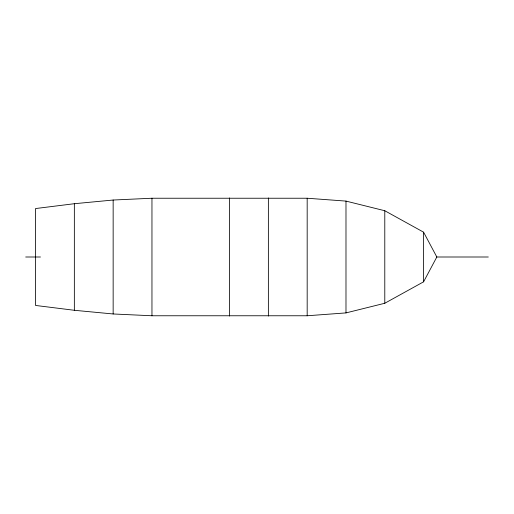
<?xml version="1.0" encoding="UTF-8"?>
<svg xmlns="http://www.w3.org/2000/svg" width="514" height="514" viewBox="0 0 514 514"><rect width="100%" height="100%" fill="white"/><g stroke="black" fill="none" stroke-linecap="round" stroke-linejoin="round"><path stroke-width="0.77" d="M423.594 281.82L436.823 257L423.594 232.18L384.787 210.74L345.986 201.096L307.179 198.237L151.958 198.237L113.151 200.03L74.35 203.711L35.543 208.555L35.543 305.444L74.35 310.289L113.151 313.97L151.958 315.763L307.179 315.763L345.986 312.904L384.787 303.26L423.594 281.82L423.594 232.18M25.7 257L40.465 257M436.534 257L488.3 257M384.787 210.74L384.787 303.26M345.986 201.096L345.986 312.904M307.179 198.237L307.179 315.763M268.372 197.948L268.372 316.052M229.572 197.948L229.572 316.052M151.958 198.237L151.958 315.763M113.151 200.03L113.151 313.97M74.35 203.711L74.35 310.289"/></g></svg>
